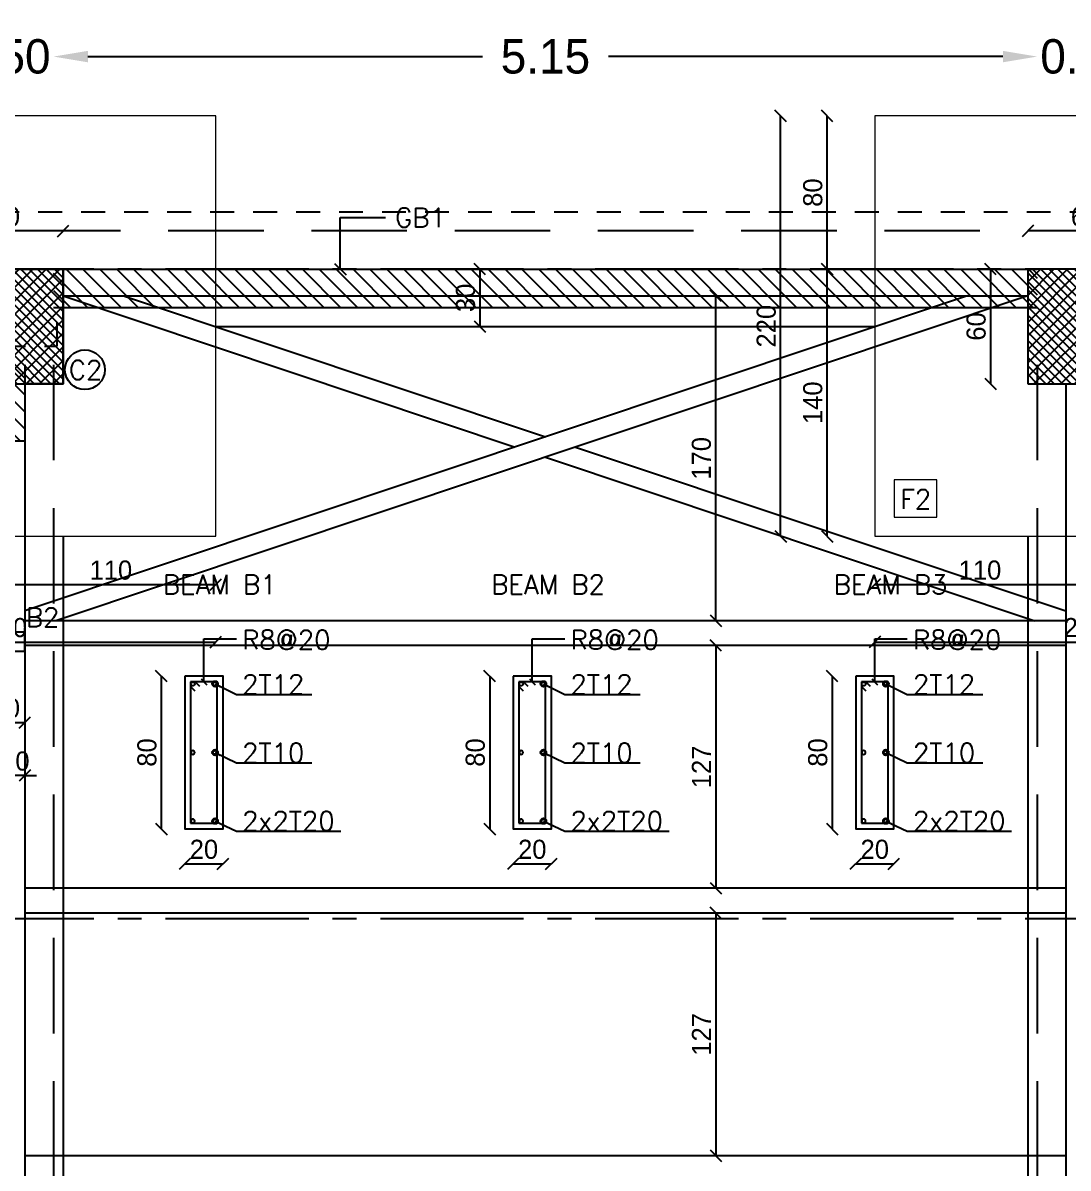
# Model space of a CAD drawing. Header units: metres. Extents: x -353217 to -351774, y -68080 to -67552.
# Drawn here: x -352352.12 to -352346.65, y -67870.42 to -67864.43 of the extents above; entities that cross this region are included whole.
import ezdxf

# ---------------------------------------------------------------- set-up
doc = ezdxf.new("R2010")
doc.units = ezdxf.units.M
doc.header["$MEASUREMENT"] = 0
doc.header["$PDMODE"] = 2
doc.header["$PDSIZE"] = -0.6
for name, pattern in [('CENTER2', [1.125, 0.75, -0.125, 0.125, -0.125]), ('DASHED', [0.75, 0.5, -0.25]), ('HIDDEN2', [0.1875, 0.125, -0.0625])]:
    doc.linetypes.add(name, pattern=pattern)
for name, color, linetype in [('A-dim', 4, 'Continuous'), ('A-HATCH', 9, 'Continuous'), ('A-walls', 5, 'Continuous'), ('axe', 9, 'HIDDEN2'), ('gate', 4, 'Continuous'), ('proj', 2, 'DASHED'), ('Str-Axes', 8, 'Continuous'), ('str-columns', 3, 'Continuous'), ('str-concrete', 2, 'Continuous'), ('str-frame', 1, 'Continuous'), ('str-ground-beams', 3, 'Continuous'), ('str-slab', 5, 'Continuous')]:
    doc.layers.add(name, color=color, linetype=linetype)
doc.layers.add('str-footings', color=5, linetype='Continuous', lineweight=5)
doc.styles.add('ROMANS', font='romans', dxfattribs={"height": 0.4})
doc.dimstyles.get("Standard").update_dxf_attribs({"dimtxt": 0.18, "dimasz": 0.18, "dimexe": 0.18, "dimexo": 0.0625, "dimgap": 0.09, "dimtad": 0, "dimzin": 0, "dimdsep": 46, "dimtxsty": 'Standard', "dimcen": 0.09, "dimse1": 1, "dimse2": 1, "dimadec": 0, "dimazin": 0, "dimtfac": 1, "dimtix": 1, "dimtofl": 0, "dimtmove": 0, "dimatfit": 3, "dimfxl": 1, "dimtolj": 1, "dimtzin": 0, "dimarcsym": 0})
doc.dimstyles.new('structure', dxfattribs={"dimtxt": 0.1, "dimasz": 0.06, "dimexe": 0.18, "dimexo": 1, "dimgap": 0.025, "dimtad": 1, "dimdec": 1, "dimlfac": 100, "dimrnd": 0.5, "dimdsep": 46, "dimtxsty": 'Standard', "dimblk1": 'OBLIQUE', "dimblk2": 'OBLIQUE', "dimsah": 1, "dimcen": 0.009, "dimse1": 1, "dimse2": 1, "dimclrd": 4, "dimclre": 9, "dimclrt": 1, "dimadec": 0, "dimazin": 0, "dimtfac": 0.066667, "dimtdec": 1, "dimtix": 1, "dimtmove": 2, "dimatfit": 3, "dimldrblk": 'OBLIQUE', "dimfxl": 0.18, "dimtolj": 1, "dimarcsym": 0})

# ---------------------------------------------------------------- blocks, each defined once
blk = doc.blocks.new('*D434')
at = {"layer": 'A-dim', "color": 0, "lineweight": -2, "transparency": 16777216}
for p, q in [((-352352.6419, -67864.6036), (-352352.8219, -67864.6036)), ((-352351.7819, -67864.6036), (-352351.6019, -67864.6036))]:
    blk.add_line(p, q, dxfattribs=at)
at = {"layer": 'A-dim', "color": 0, "transparency": 16777216}
for points in [[(-352352.6419, -67864.5736), (-352352.6419, -67864.6336), (-352352.4619, -67864.6036)], [(-352351.7819, -67864.5736), (-352351.7819, -67864.6336), (-352351.9619, -67864.6036)]]:
    blk.add_solid(points, dxfattribs=at)
at = {"layer": 'Defpoints', "color": 0, "transparency": 16777216}
for p in [(-352351.9619, -67864.6036), (-352352.4619, -67865.7164), (-352351.9619, -67865.7164)]:
    blk.add_point(p, dxfattribs=at)
at = {"layer": 'A-dim', "color": 0, "transparency": 16777216, "insert": (-352352.2119, -67864.6036), "char_height": 0.18, "attachment_point": 5}
blk.add_mtext('\\A1;0.50', dxfattribs=at)
blk = doc.blocks.new('*D435')
at = {"layer": 'A-dim', "color": 0, "lineweight": -2, "transparency": 16777216}
for p, q in [((-352351.7819, -67864.6036), (-352349.7169, -67864.6036)), ((-352346.9919, -67864.6036), (-352349.0569, -67864.6036))]:
    blk.add_line(p, q, dxfattribs=at)
at = {"layer": 'A-dim', "color": 0, "transparency": 16777216}
for points in [[(-352351.7819, -67864.5736), (-352351.7819, -67864.6336), (-352351.9619, -67864.6036)], [(-352346.9919, -67864.5736), (-352346.9919, -67864.6336), (-352346.8119, -67864.6036)]]:
    blk.add_solid(points, dxfattribs=at)
at = {"layer": 'Defpoints', "color": 0, "transparency": 16777216}
for p in [(-352346.8119, -67864.6036), (-352351.9619, -67865.7164), (-352346.8119, -67865.7164)]:
    blk.add_point(p, dxfattribs=at)
at = {"layer": 'A-dim', "color": 0, "transparency": 16777216, "insert": (-352349.3869, -67864.6036), "char_height": 0.18, "attachment_point": 5}
blk.add_mtext('\\A1;5.15', dxfattribs=at)
blk = doc.blocks.new('*D436')
at = {"layer": 'A-dim', "color": 0, "lineweight": -2, "transparency": 16777216}
for p, q in [((-352346.9919, -67864.6036), (-352347.1719, -67864.6036)), ((-352346.1319, -67864.6036), (-352345.9519, -67864.6036))]:
    blk.add_line(p, q, dxfattribs=at)
at = {"layer": 'A-dim', "color": 0, "transparency": 16777216}
for points in [[(-352346.9919, -67864.5736), (-352346.9919, -67864.6336), (-352346.8119, -67864.6036)], [(-352346.1319, -67864.5736), (-352346.1319, -67864.6336), (-352346.3119, -67864.6036)]]:
    blk.add_solid(points, dxfattribs=at)
at = {"layer": 'Defpoints', "color": 0, "transparency": 16777216}
for p in [(-352346.3119, -67864.6036), (-352346.8119, -67865.7164), (-352346.3119, -67865.7164)]:
    blk.add_point(p, dxfattribs=at)
at = {"layer": 'A-dim', "color": 0, "transparency": 16777216, "insert": (-352346.5619, -67864.6036), "char_height": 0.18, "attachment_point": 5}
blk.add_mtext('\\A1;0.50', dxfattribs=at)
blk = doc.blocks.new('_Oblique')
at = {"color": 0, "linetype": 'ByBlock', "lineweight": -2}
blk.add_line((-0.5, -0.5), (0.5, 0.5), dxfattribs=at)
blk = doc.blocks.new('*D523')
at = {"layer": 'Defpoints', "color": 0, "transparency": 16777216}
for p in [(-352347.9119, -67865.7164), (-352347.6619, -67865.7164), (-352347.6619, -67867.1146)]:
    blk.add_point(p, dxfattribs=at)
at = {"layer": 'str-footings', "color": 4, "lineweight": -2, "transparency": 16777216}
blk.add_line((-352347.9119, -67867.1146), (-352347.9119, -67865.7164), dxfattribs=at)
at = {"layer": 'str-footings', "color": 4, "lineweight": -2, "transparency": 16777216, "xscale": 0.06, "yscale": 0.06, "zscale": 0.06}
for p, rotation in [((-352347.9119, -67865.7164), 90), ((-352347.9119, -67867.1146), 270)]:
    blk.add_blockref('_Oblique', p, dxfattribs=dict(at, rotation=rotation))
at = {"layer": 'str-footings', "color": 1, "transparency": 16777216, "insert": (-352347.9869, -67866.4155), "char_height": 0.1, "attachment_point": 5, "rotation": 90}
blk.add_mtext('\\A1;140', dxfattribs=at)
blk = doc.blocks.new('*D525')
at = {"layer": 'Defpoints', "color": 0, "transparency": 16777216}
for p in [(-352347.9119, -67864.9146), (-352347.6619, -67864.9146), (-352347.6619, -67865.7164)]:
    blk.add_point(p, dxfattribs=at)
at = {"layer": 'str-footings', "color": 4, "lineweight": -2, "transparency": 16777216}
blk.add_line((-352347.9119, -67865.7164), (-352347.9119, -67864.9146), dxfattribs=at)
at = {"layer": 'str-footings', "color": 4, "lineweight": -2, "transparency": 16777216, "xscale": 0.06, "yscale": 0.06, "zscale": 0.06}
for p, rotation in [((-352347.9119, -67864.9146), 90), ((-352347.9119, -67865.7164), 270)]:
    blk.add_blockref('_Oblique', p, dxfattribs=dict(at, rotation=rotation))
at = {"layer": 'str-footings', "color": 1, "transparency": 16777216, "insert": (-352347.9869, -67865.3155), "char_height": 0.1, "attachment_point": 5, "rotation": 90}
blk.add_mtext('\\A1;80', dxfattribs=at)
blk = doc.blocks.new('*D526')
at = {"layer": 'Defpoints', "color": 0, "transparency": 16777216}
for p in [(-352347.6619, -67867.1146), (-352346.5619, -67867.1146), (-352346.5619, -67867.367)]:
    blk.add_point(p, dxfattribs=at)
at = {"layer": 'str-footings', "color": 4, "lineweight": -2, "transparency": 16777216}
blk.add_line((-352347.6619, -67867.367), (-352346.5619, -67867.367), dxfattribs=at)
at = {"layer": 'str-footings', "color": 4, "lineweight": -2, "transparency": 16777216, "xscale": 0.06, "yscale": 0.06, "zscale": 0.06, "rotation": 180}
blk.add_blockref('_Oblique', (-352347.6619, -67867.367), dxfattribs=at)
at = {"layer": 'str-footings', "color": 4, "lineweight": -2, "transparency": 16777216, "xscale": 0.06, "yscale": 0.06, "zscale": 0.06}
blk.add_blockref('_Oblique', (-352346.5619, -67867.367), dxfattribs=at)
at = {"layer": 'str-footings', "color": 1, "transparency": 16777216, "insert": (-352347.1119, -67867.292), "char_height": 0.1, "attachment_point": 5}
blk.add_mtext('\\A1;110', dxfattribs=at)
blk = doc.blocks.new('*D521')
at = {"layer": 'Defpoints', "color": 0, "transparency": 16777216}
for p in [(-352347.6619, -67867.1146), (-352345.4619, -67867.1146), (-352345.4619, -67867.6678)]:
    blk.add_point(p, dxfattribs=at)
at = {"layer": 'str-footings', "color": 4, "lineweight": -2, "transparency": 16777216}
blk.add_line((-352347.6619, -67867.6678), (-352345.4619, -67867.6678), dxfattribs=at)
at = {"layer": 'str-footings', "color": 4, "lineweight": -2, "transparency": 16777216, "xscale": 0.06, "yscale": 0.06, "zscale": 0.06, "rotation": 180}
blk.add_blockref('_Oblique', (-352347.6619, -67867.6678), dxfattribs=at)
at = {"layer": 'str-footings', "color": 4, "lineweight": -2, "transparency": 16777216, "xscale": 0.06, "yscale": 0.06, "zscale": 0.06}
blk.add_blockref('_Oblique', (-352345.4619, -67867.6678), dxfattribs=at)
at = {"layer": 'str-footings', "color": 1, "transparency": 16777216, "insert": (-352346.5619, -67867.5928), "char_height": 0.1, "attachment_point": 5}
blk.add_mtext('\\A1;220', dxfattribs=at)
blk = doc.blocks.new('*D522')
at = {"layer": 'Defpoints', "color": 0, "transparency": 16777216}
for p in [(-352348.1555, -67864.9146), (-352347.6619, -67864.9146), (-352347.6619, -67867.1146)]:
    blk.add_point(p, dxfattribs=at)
at = {"layer": 'str-footings', "color": 4, "lineweight": -2, "transparency": 16777216}
blk.add_line((-352348.1555, -67867.1146), (-352348.1555, -67864.9146), dxfattribs=at)
at = {"layer": 'str-footings', "color": 4, "lineweight": -2, "transparency": 16777216, "xscale": 0.06, "yscale": 0.06, "zscale": 0.06}
for p, rotation in [((-352348.1555, -67864.9146), 90), ((-352348.1555, -67867.1146), 270)]:
    blk.add_blockref('_Oblique', p, dxfattribs=dict(at, rotation=rotation))
at = {"layer": 'str-footings', "color": 1, "transparency": 16777216, "insert": (-352348.2305, -67866.0146), "char_height": 0.1, "attachment_point": 5, "rotation": 90}
blk.add_mtext('\\A1;220', dxfattribs=at)
blk = doc.blocks.new('*D595')
at = {"layer": 'Defpoints', "color": 0, "transparency": 16777216}
for p in [(-352349.73, -67865.7164), (-352349.73, -67866.0164), (-352349.73, -67866.0164)]:
    blk.add_point(p, dxfattribs=at)
at = {"layer": 'str-ground-beams', "color": 4, "lineweight": -2, "transparency": 16777216}
blk.add_line((-352349.73, -67865.7164), (-352349.73, -67866.0164), dxfattribs=at)
at = {"layer": 'str-ground-beams', "color": 4, "lineweight": -2, "transparency": 16777216, "xscale": 0.06, "yscale": 0.06, "zscale": 0.06}
for p, rotation in [((-352349.73, -67865.7164), 90), ((-352349.73, -67866.0164), 270)]:
    blk.add_blockref('_Oblique', p, dxfattribs=dict(at, rotation=rotation))
at = {"layer": 'str-ground-beams', "color": 1, "transparency": 16777216, "insert": (-352349.805, -67865.8664), "char_height": 0.1, "attachment_point": 5, "rotation": 90}
blk.add_mtext('\\A1;30', dxfattribs=at)
blk = doc.blocks.new('*D653')
at = {"layer": 'Defpoints', "color": 0, "transparency": 16777216}
for p in [(-352352.5119, -67865.5165), (-352352.5119, -67865.7164), (-352351.9119, -67865.7164)]:
    blk.add_point(p, dxfattribs=at)
at = {"layer": 'str-columns', "color": 4, "lineweight": -2, "transparency": 16777216}
blk.add_line((-352351.9119, -67865.5165), (-352352.5119, -67865.5165), dxfattribs=at)
at = {"layer": 'str-columns', "color": 4, "lineweight": -2, "transparency": 16777216, "xscale": 0.06, "yscale": 0.06, "zscale": 0.06, "rotation": 180}
blk.add_blockref('_Oblique', (-352352.5119, -67865.5165), dxfattribs=at)
at = {"layer": 'str-columns', "color": 4, "lineweight": -2, "transparency": 16777216, "xscale": 0.06, "yscale": 0.06, "zscale": 0.06}
blk.add_blockref('_Oblique', (-352351.9119, -67865.5165), dxfattribs=at)
at = {"layer": 'str-columns', "color": 1, "transparency": 16777216, "insert": (-352352.2119, -67865.4415), "char_height": 0.1, "attachment_point": 5}
blk.add_mtext('\\A1;60', dxfattribs=at)
blk = doc.blocks.new('*D643')
at = {"layer": 'Defpoints', "color": 0, "transparency": 16777216}
for p in [(-352346.8619, -67865.5165), (-352346.8619, -67865.7164), (-352346.2619, -67865.7164)]:
    blk.add_point(p, dxfattribs=at)
at = {"layer": 'str-columns', "color": 4, "lineweight": -2, "transparency": 16777216}
blk.add_line((-352346.2619, -67865.5165), (-352346.8619, -67865.5165), dxfattribs=at)
at = {"layer": 'str-columns', "color": 4, "lineweight": -2, "transparency": 16777216, "xscale": 0.06, "yscale": 0.06, "zscale": 0.06, "rotation": 180}
blk.add_blockref('_Oblique', (-352346.8619, -67865.5165), dxfattribs=at)
at = {"layer": 'str-columns', "color": 4, "lineweight": -2, "transparency": 16777216, "xscale": 0.06, "yscale": 0.06, "zscale": 0.06}
blk.add_blockref('_Oblique', (-352346.2619, -67865.5165), dxfattribs=at)
at = {"layer": 'str-columns', "color": 1, "transparency": 16777216, "insert": (-352346.5619, -67865.4415), "char_height": 0.1, "attachment_point": 5}
blk.add_mtext('\\A1;60', dxfattribs=at)
blk = doc.blocks.new('*D644')
at = {"layer": 'Defpoints', "color": 0, "transparency": 16777216}
for p in [(-352346.8619, -67865.7164), (-352347.0567, -67866.3164), (-352346.8619, -67866.3164)]:
    blk.add_point(p, dxfattribs=at)
at = {"layer": 'str-columns', "color": 4, "lineweight": -2, "transparency": 16777216}
blk.add_line((-352347.0567, -67865.7164), (-352347.0567, -67866.3164), dxfattribs=at)
at = {"layer": 'str-columns', "color": 4, "lineweight": -2, "transparency": 16777216, "xscale": 0.06, "yscale": 0.06, "zscale": 0.06}
for p, rotation in [((-352347.0567, -67865.7164), 90), ((-352347.0567, -67866.3164), 270)]:
    blk.add_blockref('_Oblique', p, dxfattribs=dict(at, rotation=rotation))
at = {"layer": 'str-columns', "color": 1, "transparency": 16777216, "insert": (-352347.1317, -67866.0164), "char_height": 0.1, "attachment_point": 5, "rotation": 90}
blk.add_mtext('\\A1;60', dxfattribs=at)
blk = doc.blocks.new('*D702')
at = {"layer": 'Defpoints', "color": 0, "transparency": 16777216}
for p in [(-352348.4951, -67867.6864), (-352348.4951, -67868.9564), (-352348.4951, -67868.9564)]:
    blk.add_point(p, dxfattribs=at)
at = {"layer": 'str-frame', "color": 4, "lineweight": -2, "transparency": 16777216}
blk.add_line((-352348.4951, -67867.6864), (-352348.4951, -67868.9564), dxfattribs=at)
at = {"layer": 'str-frame', "color": 4, "lineweight": -2, "transparency": 16777216, "xscale": 0.06, "yscale": 0.06, "zscale": 0.06}
for p, rotation in [((-352348.4951, -67867.6864), 90), ((-352348.4951, -67868.9564), 270)]:
    blk.add_blockref('_Oblique', p, dxfattribs=dict(at, rotation=rotation))
at = {"layer": 'str-frame', "color": 1, "transparency": 16777216, "insert": (-352348.5701, -67868.3214), "char_height": 0.1, "attachment_point": 5, "rotation": 90}
blk.add_mtext('\\A1;127', dxfattribs=at)
blk = doc.blocks.new('*D703')
at = {"layer": 'Defpoints', "color": 0, "transparency": 16777216}
for p in [(-352348.4951, -67869.0864), (-352348.4951, -67870.3564), (-352348.4951, -67870.3564)]:
    blk.add_point(p, dxfattribs=at)
at = {"layer": 'str-frame', "color": 4, "lineweight": -2, "transparency": 16777216}
blk.add_line((-352348.4951, -67869.0864), (-352348.4951, -67870.3564), dxfattribs=at)
at = {"layer": 'str-frame', "color": 4, "lineweight": -2, "transparency": 16777216, "xscale": 0.06, "yscale": 0.06, "zscale": 0.06}
for p, rotation in [((-352348.4951, -67869.0864), 90), ((-352348.4951, -67870.3564), 270)]:
    blk.add_blockref('_Oblique', p, dxfattribs=dict(at, rotation=rotation))
at = {"layer": 'str-frame', "color": 1, "transparency": 16777216, "insert": (-352348.5701, -67869.7214), "char_height": 0.1, "attachment_point": 5, "rotation": 90}
blk.add_mtext('\\A1;127', dxfattribs=at)
blk = doc.blocks.new('*D704')
at = {"layer": 'Defpoints', "color": 0, "transparency": 16777216}
for p in [(-352348.4951, -67865.8564), (-352348.4951, -67865.8564), (-352348.4951, -67867.5564)]:
    blk.add_point(p, dxfattribs=at)
at = {"layer": 'str-frame', "color": 4, "lineweight": -2, "transparency": 16777216}
blk.add_line((-352348.4951, -67867.5564), (-352348.4951, -67865.8564), dxfattribs=at)
at = {"layer": 'str-frame', "color": 4, "lineweight": -2, "transparency": 16777216, "xscale": 0.06, "yscale": 0.06, "zscale": 0.06}
for p, rotation in [((-352348.4951, -67865.8564), 90), ((-352348.4951, -67867.5564), 270)]:
    blk.add_blockref('_Oblique', p, dxfattribs=dict(at, rotation=rotation))
at = {"layer": 'str-frame', "color": 1, "transparency": 16777216, "insert": (-352348.5701, -67866.7064), "char_height": 0.1, "attachment_point": 5, "rotation": 90}
blk.add_mtext('\\A1;170', dxfattribs=at)
blk = doc.blocks.new('*D736')
at = {"layer": 'Defpoints', "color": 0, "transparency": 16777216}
for p in [(-352352.2119, -67867.1146), (-352351.1119, -67867.1146), (-352351.1119, -67867.367)]:
    blk.add_point(p, dxfattribs=at)
at = {"layer": 'str-footings', "color": 4, "lineweight": -2, "transparency": 16777216}
blk.add_line((-352352.2119, -67867.367), (-352351.1119, -67867.367), dxfattribs=at)
at = {"layer": 'str-footings', "color": 4, "lineweight": -2, "transparency": 16777216, "xscale": 0.06, "yscale": 0.06, "zscale": 0.06, "rotation": 180}
blk.add_blockref('_Oblique', (-352352.2119, -67867.367), dxfattribs=at)
at = {"layer": 'str-footings', "color": 4, "lineweight": -2, "transparency": 16777216, "xscale": 0.06, "yscale": 0.06, "zscale": 0.06}
blk.add_blockref('_Oblique', (-352351.1119, -67867.367), dxfattribs=at)
at = {"layer": 'str-footings', "color": 1, "transparency": 16777216, "insert": (-352351.6619, -67867.292), "char_height": 0.1, "attachment_point": 5}
blk.add_mtext('\\A1;110', dxfattribs=at)
blk = doc.blocks.new('*D739')
at = {"layer": 'Defpoints', "color": 0, "transparency": 16777216}
for p in [(-352353.3119, -67867.1146), (-352351.1119, -67867.1146), (-352351.1119, -67867.6678)]:
    blk.add_point(p, dxfattribs=at)
at = {"layer": 'str-footings', "color": 4, "lineweight": -2, "transparency": 16777216}
blk.add_line((-352353.3119, -67867.6678), (-352351.1119, -67867.6678), dxfattribs=at)
at = {"layer": 'str-footings', "color": 4, "lineweight": -2, "transparency": 16777216, "xscale": 0.06, "yscale": 0.06, "zscale": 0.06, "rotation": 180}
blk.add_blockref('_Oblique', (-352353.3119, -67867.6678), dxfattribs=at)
at = {"layer": 'str-footings', "color": 4, "lineweight": -2, "transparency": 16777216, "xscale": 0.06, "yscale": 0.06, "zscale": 0.06}
blk.add_blockref('_Oblique', (-352351.1119, -67867.6678), dxfattribs=at)
at = {"layer": 'str-footings', "color": 1, "transparency": 16777216, "insert": (-352352.2119, -67867.5928), "char_height": 0.1, "attachment_point": 5}
blk.add_mtext('\\A1;220', dxfattribs=at)
blk = doc.blocks.new('*D749')
at = {"layer": 'Defpoints', "color": 0, "transparency": 16777216}
for p in [(-352351.2747, -67867.8462), (-352351.3978, -67868.6462), (-352351.2747, -67868.6462)]:
    blk.add_point(p, dxfattribs=at)
at = {"layer": 'str-concrete', "color": 4, "lineweight": -2, "transparency": 16777216}
blk.add_line((-352351.3978, -67867.8462), (-352351.3978, -67868.6462), dxfattribs=at)
at = {"layer": 'str-concrete', "color": 4, "lineweight": -2, "transparency": 16777216, "xscale": 0.06, "yscale": 0.06, "zscale": 0.06}
for p, rotation in [((-352351.3978, -67867.8462), 90), ((-352351.3978, -67868.6462), 270)]:
    blk.add_blockref('_Oblique', p, dxfattribs=dict(at, rotation=rotation))
at = {"layer": 'str-concrete', "color": 1, "transparency": 16777216, "insert": (-352351.4728, -67868.2462), "char_height": 0.1, "attachment_point": 5, "rotation": 90}
blk.add_mtext('\\A1;80', dxfattribs=at)
blk = doc.blocks.new('*D750')
at = {"layer": 'Defpoints', "color": 0, "transparency": 16777216}
for p in [(-352351.2747, -67868.6462), (-352351.0747, -67868.6462), (-352351.0747, -67868.8284)]:
    blk.add_point(p, dxfattribs=at)
at = {"layer": 'str-concrete', "color": 4, "lineweight": -2, "transparency": 16777216}
blk.add_line((-352351.2747, -67868.8284), (-352351.0747, -67868.8284), dxfattribs=at)
at = {"layer": 'str-concrete', "color": 4, "lineweight": -2, "transparency": 16777216, "xscale": 0.06, "yscale": 0.06, "zscale": 0.06, "rotation": 180}
blk.add_blockref('_Oblique', (-352351.2747, -67868.8284), dxfattribs=at)
at = {"layer": 'str-concrete', "color": 4, "lineweight": -2, "transparency": 16777216, "xscale": 0.06, "yscale": 0.06, "zscale": 0.06}
blk.add_blockref('_Oblique', (-352351.0747, -67868.8284), dxfattribs=at)
at = {"layer": 'str-concrete', "color": 1, "transparency": 16777216, "insert": (-352351.1747, -67868.7534), "char_height": 0.1, "attachment_point": 5}
blk.add_mtext('\\A1;20', dxfattribs=at)
blk = doc.blocks.new('*D751')
at = {"layer": 'Defpoints', "color": 0, "transparency": 16777216}
for p in [(-352352.3119, -67868.0895), (-352352.1119, -67868.0895), (-352352.1119, -67868.0895)]:
    blk.add_point(p, dxfattribs=at)
at = {"layer": 'str-slab', "color": 4, "lineweight": -2, "transparency": 16777216}
blk.add_line((-352352.3119, -67868.0895), (-352352.1119, -67868.0895), dxfattribs=at)
at = {"layer": 'str-slab', "color": 4, "lineweight": -2, "transparency": 16777216, "xscale": 0.06, "yscale": 0.06, "zscale": 0.06, "rotation": 180}
blk.add_blockref('_Oblique', (-352352.3119, -67868.0895), dxfattribs=at)
at = {"layer": 'str-slab', "color": 4, "lineweight": -2, "transparency": 16777216, "xscale": 0.06, "yscale": 0.06, "zscale": 0.06}
blk.add_blockref('_Oblique', (-352352.1119, -67868.0895), dxfattribs=at)
at = {"layer": 'str-slab', "color": 1, "transparency": 16777216, "insert": (-352352.2119, -67868.0145), "char_height": 0.1, "attachment_point": 5}
blk.add_mtext('\\A1;20', dxfattribs=at)
blk = doc.blocks.new('*D752')
at = {"layer": 'Defpoints', "color": 0, "transparency": 16777216}
for p in [(-352352.2119, -67868.3665), (-352352.2119, -67868.3665), (-352352.1119, -67868.3665)]:
    blk.add_point(p, dxfattribs=at)
at = {"layer": 'str-slab', "color": 4, "lineweight": -2, "transparency": 16777216}
for p, q in [((-352352.2119, -67868.3665), (-352352.2719, -67868.3665)), ((-352352.1119, -67868.3665), (-352352.2119, -67868.3665)), ((-352352.1119, -67868.3665), (-352352.0519, -67868.3665))]:
    blk.add_line(p, q, dxfattribs=at)
at = {"layer": 'str-slab', "color": 4, "lineweight": -2, "transparency": 16777216, "xscale": 0.06, "yscale": 0.06, "zscale": 0.06}
blk.add_blockref('_Oblique', (-352352.2119, -67868.3665), dxfattribs=at)
at = {"layer": 'str-slab', "color": 4, "lineweight": -2, "transparency": 16777216, "xscale": 0.06, "yscale": 0.06, "zscale": 0.06, "rotation": 180}
blk.add_blockref('_Oblique', (-352352.1119, -67868.3665), dxfattribs=at)
at = {"layer": 'str-slab', "color": 1, "transparency": 16777216, "insert": (-352352.1619, -67868.2915), "char_height": 0.1, "attachment_point": 5}
blk.add_mtext('\\A1;10', dxfattribs=at)
blk = doc.blocks.new('*D754')
at = {"layer": 'Defpoints', "color": 0, "transparency": 16777216}
for p in [(-352349.5558, -67867.8462), (-352349.6788, -67868.6462), (-352349.5558, -67868.6462)]:
    blk.add_point(p, dxfattribs=at)
at = {"layer": 'str-concrete', "color": 4, "lineweight": -2, "transparency": 16777216}
blk.add_line((-352349.6788, -67867.8462), (-352349.6788, -67868.6462), dxfattribs=at)
at = {"layer": 'str-concrete', "color": 4, "lineweight": -2, "transparency": 16777216, "xscale": 0.06, "yscale": 0.06, "zscale": 0.06}
for p, rotation in [((-352349.6788, -67867.8462), 90), ((-352349.6788, -67868.6462), 270)]:
    blk.add_blockref('_Oblique', p, dxfattribs=dict(at, rotation=rotation))
at = {"layer": 'str-concrete', "color": 1, "transparency": 16777216, "insert": (-352349.7538, -67868.2462), "char_height": 0.1, "attachment_point": 5, "rotation": 90}
blk.add_mtext('\\A1;80', dxfattribs=at)
blk = doc.blocks.new('*D755')
at = {"layer": 'Defpoints', "color": 0, "transparency": 16777216}
for p in [(-352349.5558, -67868.6462), (-352349.3558, -67868.6462), (-352349.3558, -67868.8284)]:
    blk.add_point(p, dxfattribs=at)
at = {"layer": 'str-concrete', "color": 4, "lineweight": -2, "transparency": 16777216}
blk.add_line((-352349.5558, -67868.8284), (-352349.3558, -67868.8284), dxfattribs=at)
at = {"layer": 'str-concrete', "color": 4, "lineweight": -2, "transparency": 16777216, "xscale": 0.06, "yscale": 0.06, "zscale": 0.06, "rotation": 180}
blk.add_blockref('_Oblique', (-352349.5558, -67868.8284), dxfattribs=at)
at = {"layer": 'str-concrete', "color": 4, "lineweight": -2, "transparency": 16777216, "xscale": 0.06, "yscale": 0.06, "zscale": 0.06}
blk.add_blockref('_Oblique', (-352349.3558, -67868.8284), dxfattribs=at)
at = {"layer": 'str-concrete', "color": 1, "transparency": 16777216, "insert": (-352349.4558, -67868.7534), "char_height": 0.1, "attachment_point": 5}
blk.add_mtext('\\A1;20', dxfattribs=at)
blk = doc.blocks.new('*D756')
at = {"layer": 'Defpoints', "color": 0, "transparency": 16777216}
for p in [(-352347.7627, -67867.8462), (-352347.8858, -67868.6462), (-352347.7627, -67868.6462)]:
    blk.add_point(p, dxfattribs=at)
at = {"layer": 'str-concrete', "color": 4, "lineweight": -2, "transparency": 16777216}
blk.add_line((-352347.8858, -67867.8462), (-352347.8858, -67868.6462), dxfattribs=at)
at = {"layer": 'str-concrete', "color": 4, "lineweight": -2, "transparency": 16777216, "xscale": 0.06, "yscale": 0.06, "zscale": 0.06}
for p, rotation in [((-352347.8858, -67867.8462), 90), ((-352347.8858, -67868.6462), 270)]:
    blk.add_blockref('_Oblique', p, dxfattribs=dict(at, rotation=rotation))
at = {"layer": 'str-concrete', "color": 1, "transparency": 16777216, "insert": (-352347.9608, -67868.2462), "char_height": 0.1, "attachment_point": 5, "rotation": 90}
blk.add_mtext('\\A1;80', dxfattribs=at)
blk = doc.blocks.new('*D757')
at = {"layer": 'Defpoints', "color": 0, "transparency": 16777216}
for p in [(-352347.7627, -67868.6462), (-352347.5627, -67868.6462), (-352347.5627, -67868.8284)]:
    blk.add_point(p, dxfattribs=at)
at = {"layer": 'str-concrete', "color": 4, "lineweight": -2, "transparency": 16777216}
blk.add_line((-352347.7627, -67868.8284), (-352347.5627, -67868.8284), dxfattribs=at)
at = {"layer": 'str-concrete', "color": 4, "lineweight": -2, "transparency": 16777216, "xscale": 0.06, "yscale": 0.06, "zscale": 0.06, "rotation": 180}
blk.add_blockref('_Oblique', (-352347.7627, -67868.8284), dxfattribs=at)
at = {"layer": 'str-concrete', "color": 4, "lineweight": -2, "transparency": 16777216, "xscale": 0.06, "yscale": 0.06, "zscale": 0.06}
blk.add_blockref('_Oblique', (-352347.5627, -67868.8284), dxfattribs=at)
at = {"layer": 'str-concrete', "color": 1, "transparency": 16777216, "insert": (-352347.6627, -67868.7534), "char_height": 0.1, "attachment_point": 5}
blk.add_mtext('\\A1;20', dxfattribs=at)

msp = doc.modelspace()

# ---------------------------------------------------------------- hatches: boundary and pattern name
at = {"layer": 'A-HATCH'}
h = msp.add_hatch(dxfattribs=at)
h.set_pattern_fill('LINE', color=256, scale=0.25, angle=315, style=0)
h.set_pattern_definition([(315, (-352352.461867, -67866.316397), (0.0220971, 0.0220971), [])])
h.paths.add_polyline_path([(-352351.9118675, -67865.7163974), (-352352.5118675, -67865.7163974), (-352352.5118675, -67866.3163974), (-352351.9118675, -67866.3163974)])
h = msp.add_hatch(dxfattribs=at)
h.set_pattern_fill('LINE', color=256, scale=0.5, angle=315, style=0)
h.set_pattern_definition([(315, (-352351.96187, -67865.9164), (0.0441942, 0.0441942), [])])
h.paths.add_polyline_path([(-352346.8118675, -67865.7163974), (-352351.9618675, -67865.7163974), (-352351.9618675, -67865.9163974), (-352346.8118675, -67865.9163974)])
h = msp.add_hatch(dxfattribs=at)
h.set_pattern_fill('LINE', color=256, scale=0.25, angle=315, style=0)
h.set_pattern_definition([(315, (-352346.811867, -67866.316397), (0.0220971, 0.0220971), [])])
h.paths.add_polyline_path([(-352346.2618675, -67865.7163974), (-352346.8618675, -67865.7163974), (-352346.8618675, -67866.3163974), (-352346.2618675, -67866.3163974)])
h = msp.add_hatch(dxfattribs=at)
h.set_pattern_fill('LINE', color=256, scale=0.5, angle=315, style=0)
h.set_pattern_definition([(315, (-352352.31187, -67866.6164), (0.044194, 0.044194), [])])
h.paths.add_polyline_path([(-352352.1118675, -67866.2163974), (-352352.3118675, -67866.2163974), (-352352.3118675, -67866.6163974), (-352352.1118675, -67866.6163974)])
at = {"layer": 'str-columns'}
h = msp.add_hatch(dxfattribs=at)
h.set_pattern_fill('ANSI31', color=8, scale=0.4)
h.set_pattern_definition([(45, (-22.6, 0), (-0.035355339059, 0.035355339059), [])])
h.paths.add_polyline_path([(-352352.5118675, -67866.3163974), (-352351.9118675, -67866.3163974), (-352351.9118675, -67865.7163974), (-352352.5118675, -67865.7163974)])
h = msp.add_hatch(dxfattribs=at)
h.set_pattern_fill('ANSI31', color=8, scale=0.4)
h.set_pattern_definition([(45, (0, 0), (-0.035355339059, 0.035355339059), [])])
h.paths.add_polyline_path([(-352346.8618675, -67866.3163974), (-352346.2618675, -67866.3163974), (-352346.2618675, -67865.7163974), (-352346.8618675, -67865.7163974)])

# ---------------------------------------------------------------- linework, layer by layer
at = {"layer": 'A-walls'}
for p, q in [((-352352.1118675, -67866.2163974), (-352352.1118675, -67866.6163974)), ((-352352.1118675, -67866.6163974), (-352352.3118675, -67866.6163974))]:
    msp.add_line(p, q, dxfattribs=at)
for points in [[(-352351.9618675, -67865.7163974), (-352346.8118675, -67865.7163974)], [(-352351.9618675, -67865.9163974), (-352346.8118675, -67865.9163974)]]:
    msp.add_lwpolyline(points, dxfattribs=at)
at = {"layer": 'axe'}
msp.add_lwpolyline([(-352365.7270583, -67864.0542222), (-352359.9170014, -67865.4163974), (-352335.63895, -67865.4163974), (-352300.2714271, -67857.1244366)], dxfattribs=at)
at = {"layer": 'gate'}
for points in [[(-352352.1118675, -67866.6163974), (-352352.1118675, -67867.6163974)], [(-352352.1118675, -67867.7163974), (-352352.1118675, -67870.9663974)]]:
    msp.add_lwpolyline(points, dxfattribs=at)
msp.add_lwpolyline([(-352352.3118675, -67867.6163974), (-352352.3118675, -67867.7163974), (-352352.1118675, -67867.7163974), (-352352.1118675, -67867.6163974)], close=True, dxfattribs=at)
at = {"layer": 'proj'}
for p, q in [((-352351.9618675, -67866.2163974), (-352351.9618675, -67880.2163974)), ((-352346.8118675, -67866.2163974), (-352346.8118675, -67880.2163974))]:
    msp.add_line(p, q, dxfattribs=at)
msp.add_lwpolyline([(-352358.3118675, -67880.9163974), (-352317.8618675, -67880.9163974), (-352317.8618675, -67865.5163974), (-352358.3118675, -67865.5163974)], close=True, dxfattribs=at)
at = {"layer": 'Str-Axes', "linetype": 'CENTER2'}
for p, q in [((-352314.6259956, -67865.7163974), (-352359.995448, -67865.7163974)), ((-352314.6259956, -67869.1163974), (-352359.995448, -67869.1163974))]:
    msp.add_line(p, q, dxfattribs=at)
at = {"layer": 'str-columns'}
for points in [[(-352352.5118675, -67866.3163974), (-352351.9118675, -67866.3163974), (-352351.9118675, -67865.7163974), (-352352.5118675, -67865.7163974)], [(-352346.8618675, -67866.3163974), (-352346.2618675, -67866.3163974), (-352346.2618675, -67865.7163974), (-352346.8618675, -67865.7163974)]]:
    msp.add_lwpolyline(points, close=True, dxfattribs=at)
at = {"layer": 'str-columns', "color": 1}
msp.add_circle((-352351.7981493, -67866.2427297), 0.1041644, dxfattribs=at)
at = {"layer": 'str-footings'}
for points in [[(-352353.3118675, -67867.1146079), (-352351.1118675, -67867.1146079), (-352351.1118675, -67864.9146079), (-352353.3118675, -67864.9146079)], [(-352347.6618675, -67867.1146079), (-352345.4618675, -67867.1146079), (-352345.4618675, -67864.9146079), (-352347.6618675, -67864.9146079)]]:
    msp.add_lwpolyline(points, close=True, dxfattribs=at)
at = {"layer": 'str-footings', "color": 2}
msp.add_lwpolyline([(-352347.3373835, -67866.8184701), (-352347.5618675, -67866.8184701), (-352347.5618675, -67867.0146079), (-352347.3373835, -67867.0146079)], close=True, dxfattribs=at)
at = {"layer": 'str-frame'}
for p, q in [((-352351.9118675, -67865.7163974), (-352346.8618675, -67865.7163974)), ((-352347.1774086, -67865.8563974), (-352352.1118675, -67867.5051952)), ((-352346.8618675, -67865.8563974), (-352351.9495622, -67867.5563974)), ((-352351.9118675, -67865.8563974), (-352346.8618675, -67865.8563974)), ((-352351.9118675, -67865.8563974), (-352349.5446381, -67866.6473823)), ((-352351.5963263, -67865.8563974), (-352349.3868675, -67866.5946649)), ((-352352.1118675, -67866.3163974), (-352352.1118675, -67880.1163974)), ((-352346.6618675, -67866.3163974), (-352346.6618675, -67880.1163974)), ((-352349.2290969, -67866.6473823), (-352346.6618675, -67867.5051952)), ((-352349.3868675, -67866.7000997), (-352346.8241727, -67867.5563974)), ((-352346.6618675, -67867.5563974), (-352352.1118675, -67867.5563974)), ((-352346.6618675, -67867.6863974), (-352352.1118675, -67867.6863974)), ((-352346.6618675, -67868.9563974), (-352352.1118675, -67868.9563974)), ((-352346.6618675, -67869.0863974), (-352352.1118675, -67869.0863974)), ((-352346.6618675, -67870.3563974), (-352352.1118675, -67870.3563974))]:
    msp.add_line(p, q, dxfattribs=at)
at = {"layer": 'str-ground-beams'}
for p, q in [((-352351.1118675, -67865.7163974), (-352347.6618675, -67865.7163974)), ((-352351.1118675, -67866.0163974), (-352347.6618675, -67866.0163974)), ((-352351.9118675, -67867.1146079), (-352351.9118675, -67879.3146079)), ((-352346.8618675, -67867.1146079), (-352346.8618675, -67879.3146079))]:
    msp.add_line(p, q, dxfattribs=at)
at = {"layer": 'str-slab', "color": 1}
for p, q in [((-352351.2446994, -67867.8762105), (-352351.2446994, -67868.6162105)), ((-352351.1046994, -67867.8762105), (-352351.2446994, -67867.8762105)), ((-352351.1962, -67867.9012274), (-352351.2207683, -67867.8763242)), ((-352351.1046994, -67868.6162105), (-352351.1046994, -67867.8762105)), ((-352349.5257682, -67867.8762105), (-352349.5257682, -67868.6162105)), ((-352349.3857682, -67867.8762105), (-352349.5257682, -67867.8762105)), ((-352349.4772688, -67867.9012274), (-352349.5018371, -67867.8763242)), ((-352349.3857682, -67868.6162105), (-352349.3857682, -67867.8762105)), ((-352347.7327458, -67867.8762105), (-352347.7327458, -67868.6162105)), ((-352347.5927458, -67867.8762105), (-352347.7327458, -67867.8762105)), ((-352347.6842463, -67867.9012274), (-352347.7088147, -67867.8763242)), ((-352347.5927458, -67868.6162105), (-352347.5927458, -67867.8762105)), ((-352351.2199633, -67867.924878), (-352351.2446994, -67867.9001419)), ((-352349.5010321, -67867.924878), (-352349.5257682, -67867.9001419)), ((-352347.7080096, -67867.924878), (-352347.7327458, -67867.9001419)), ((-352351.2446994, -67868.6162105), (-352351.1046994, -67868.6162105)), ((-352349.5257682, -67868.6162105), (-352349.3857682, -67868.6162105)), ((-352347.7327458, -67868.6162105), (-352347.5927458, -67868.6162105))]:
    msp.add_line(p, q, dxfattribs=at)
at = {"layer": 'str-slab'}
for points in [[(-352352.1118675, -67866.3163974), (-352352.1118675, -67873.1663974), (-352358.1118675, -67873.1663974), (-352358.1118675, -67865.7163974), (-352352.1118675, -67865.7163974)], [(-352352.1118675, -67865.7163974), (-352351.9118675, -67865.7163974), (-352351.9118675, -67866.3163974), (-352352.1118675, -67866.3163974)]]:
    msp.add_lwpolyline(points, dxfattribs=at)
at = {"layer": 'str-slab', "color": 1, "linetype": 'HIDDEN2'}
msp.add_lwpolyline([(-352358.0845307, -67865.9691188), (-352358.0845307, -67866.1191188), (-352351.9434377, -67866.1191188), (-352351.9434377, -67865.9691188)], dxfattribs=at)
at = {"layer": 'str-slab', "color": 2}
for points in [[(-352351.2746994, -67867.8462105), (-352351.2746994, -67868.6462105), (-352351.0746994, -67868.6462105), (-352351.0746994, -67867.8462105), (-352351.2746994, -67867.8462105)], [(-352349.5557682, -67867.8462105), (-352349.5557682, -67868.6462105), (-352349.3557682, -67868.6462105), (-352349.3557682, -67867.8462105), (-352349.5557682, -67867.8462105)], [(-352347.7627458, -67867.8462105), (-352347.7627458, -67868.6462105), (-352347.5627458, -67868.6462105), (-352347.5627458, -67867.8462105), (-352347.7627458, -67867.8462105)]]:
    msp.add_lwpolyline(points, dxfattribs=at)
at = {"layer": 'str-slab'}
for points in [[(-352351.2428658, -67867.8874238, -1), (-352351.2228658, -67867.8874238, -1)], [(-352351.106533, -67867.8874238, 1), (-352351.126533, -67867.8874238, 1)], [(-352349.5239346, -67867.8874238, -1), (-352349.5039346, -67867.8874238, -1)], [(-352349.3876018, -67867.8874238, 1), (-352349.4076018, -67867.8874238, 1)], [(-352347.7309122, -67867.8874238, -1), (-352347.7109122, -67867.8874238, -1)], [(-352347.5945794, -67867.8874238, 1), (-352347.6145794, -67867.8874238, 1)], [(-352351.2428658, -67868.2462105, 1), (-352351.2228658, -67868.2462105, 1)], [(-352351.106533, -67868.2462105, -1), (-352351.126533, -67868.2462105, -1)], [(-352349.5239346, -67868.2462105, 1), (-352349.5039346, -67868.2462105, 1)], [(-352349.3876018, -67868.2462105, -1), (-352349.4076018, -67868.2462105, -1)], [(-352347.7309122, -67868.2462105, 1), (-352347.7109122, -67868.2462105, 1)], [(-352347.5945794, -67868.2462105, -1), (-352347.6145794, -67868.2462105, -1)], [(-352351.2428658, -67868.6049972, 1), (-352351.2228658, -67868.6049972, 1)], [(-352351.106533, -67868.6049972, -1), (-352351.126533, -67868.6049972, -1)], [(-352349.5239346, -67868.6049972, 1), (-352349.5039346, -67868.6049972, 1)], [(-352349.3876018, -67868.6049972, -1), (-352349.4076018, -67868.6049972, -1)], [(-352347.7309122, -67868.6049972, 1), (-352347.7109122, -67868.6049972, 1)], [(-352347.5945794, -67868.6049972, -1), (-352347.6145794, -67868.6049972, -1)]]:
    msp.add_lwpolyline(points, format="xyb", close=True, dxfattribs=at)

# ---------------------------------------------------------------- texts
at = {"layer": 'str-columns', "color": 1, "insert": (-352351.882066, -67866.1940139), "char_height": 0.1, "attachment_point": 1, "style": 'ROMANS'}
msp.add_mtext('C2', dxfattribs=at)
at = {"layer": 'str-footings', "color": 1, "style": 'ROMANS'}
msp.add_text('F2', height=0.1, dxfattribs=at).set_placement((-352347.5300277, -67866.9701818))
at = {"layer": 'str-ground-beams', "color": 1, "insert": (-352350.1739961, -67865.3964485), "char_height": 0.1, "attachment_point": 1, "style": 'ROMANS'}
msp.add_mtext('GB1', dxfattribs=at)
at = {"layer": 'str-slab', "color": 1, "char_height": 0.1, "style": 'ROMANS'}
for s, insert, attachment_point in [('BEAM B1', (-352351.3900118, -67867.3669823), 4), ('BEAM B2', (-352349.6710806, -67867.3669823), 4), ('BEAM B3', (-352347.8780582, -67867.3669823), 4), ('BEAM B2', (-352352.5271835, -67867.4885848), 1), ('R8@20', (-352350.9747179, -67867.6561128), 4), ('R8@20', (-352349.2557867, -67867.6561128), 4), ('R8@20', (-352347.4627643, -67867.6561128), 4), ('2T12', (-352350.9747179, -67867.8889276), 4), ('2T12', (-352349.2557867, -67867.8889276), 4), ('2T12', (-352347.4627643, -67867.8889276), 4), ('2T10', (-352350.9747179, -67868.2477143), 4), ('2T10', (-352349.2557867, -67868.2477143), 4), ('2T10', (-352347.4627643, -67868.2477143), 4), ('2x2T20', (-352350.9747179, -67868.6045997), 4), ('2x2T20', (-352349.2557867, -67868.6045997), 4), ('2x2T20', (-352347.4627643, -67868.6045997), 4)]:
    msp.add_mtext(s, dxfattribs=dict(at, insert=insert, attachment_point=attachment_point))

# ---------------------------------------------------------------- dimensions: what is measured, and where the dimension line sits
at = {"layer": 'A-dim'}
for base, p1, p2, picture, middle in [((-352351.9618675, -67864.6035901), (-352352.4618675, -67865.7163974), (-352351.9618675, -67865.7163974), '*D434', (-352352.2118675, -67864.6035901)), ((-352346.8118675, -67864.6035901), (-352351.9618675, -67865.7163974), (-352346.8118675, -67865.7163974), '*D435', (-352349.3868675, -67864.6035901)), ((-352346.3118675, -67864.6035901), (-352346.8118675, -67865.7163974), (-352346.3118675, -67865.7163974), '*D436', (-352346.5618675, -67864.6035901))]:
    dim = msp.add_linear_dim(base=base, p1=p1, p2=p2, dimstyle='Standard', override={"dimtmove": 1, "dimfxl": 0.5}, dxfattribs=at)
    dim.commit()
    dim.dimension.update_dxf_attribs({"geometry": picture, "text_midpoint": middle})
at = {"layer": 'str-columns'}
for p1, p2, distance, picture, middle in [((-352351.9118675, -67865.7163974), (-352352.5118675, -67865.7163974), -0.1999267, '*D653', (-352352.2118675, -67865.4414706)), ((-352346.2618675, -67865.7163974), (-352346.8618675, -67865.7163974), -0.1999267, '*D643', (-352346.5618675, -67865.4414706)), ((-352346.8618675, -67865.7163974), (-352346.8618675, -67866.3163974), -0.1948673, '*D644', (-352347.1317348, -67866.0163974))]:
    dim = msp.add_aligned_dim(p1=p1, p2=p2, distance=distance, dimstyle='structure', dxfattribs=at)
    dim.commit()
    dim.dimension.update_dxf_attribs({"geometry": picture, "text_midpoint": middle})
at = {"layer": 'str-concrete'}
for p1, p2, distance, picture, middle in [((-352351.2746994, -67867.8462105), (-352351.2746994, -67868.6462105), -0.1230668, '*D749', (-352351.4727663, -67868.2462105)), ((-352349.5557682, -67867.8462105), (-352349.5557682, -67868.6462105), -0.1230668, '*D754', (-352349.7538351, -67868.2462105)), ((-352347.7627458, -67867.8462105), (-352347.7627458, -67868.6462105), -0.1230668, '*D756', (-352347.9608126, -67868.2462105)), ((-352351.2746994, -67868.6462105), (-352351.0746994, -67868.6462105), -0.1821854, '*D750', (-352351.1746994, -67868.7533959)), ((-352349.5557682, -67868.6462105), (-352349.3557682, -67868.6462105), -0.1821854, '*D755', (-352349.4557682, -67868.7533959)), ((-352347.7627458, -67868.6462105), (-352347.5627458, -67868.6462105), -0.1821854, '*D757', (-352347.6627458, -67868.7533959))]:
    dim = msp.add_aligned_dim(p1=p1, p2=p2, distance=distance, dimstyle='structure', dxfattribs=at)
    dim.commit()
    dim.dimension.update_dxf_attribs({"geometry": picture, "text_midpoint": middle})
at = {"layer": 'str-footings'}
for p1, p2, distance, picture, middle in [((-352347.6618675, -67867.1146079), (-352347.6618675, -67864.9146079), 0.4936417, '*D522', (-352348.2305092, -67866.0146079)), ((-352347.6618675, -67865.7163974), (-352347.6618675, -67864.9146079), 0.25, '*D525', (-352347.9868675, -67865.3155026)), ((-352347.6618675, -67867.1146079), (-352347.6618675, -67865.7163974), 0.25, '*D523', (-352347.9868675, -67866.4155026)), ((-352353.3118675, -67867.1146079), (-352351.1118675, -67867.1146079), -0.5531961, '*D739', (-352352.2118675, -67867.592804)), ((-352352.2118675, -67867.1146079), (-352351.1118675, -67867.1146079), -0.2523527, '*D736', (-352351.6618675, -67867.2919606)), ((-352347.6618675, -67867.1146079), (-352346.5618675, -67867.1146079), -0.2523527, '*D526', (-352347.1118675, -67867.2919606)), ((-352347.6618675, -67867.1146079), (-352345.4618675, -67867.1146079), -0.5531961, '*D521', (-352346.5618675, -67867.592804))]:
    dim = msp.add_aligned_dim(p1=p1, p2=p2, distance=distance, dimstyle='structure', dxfattribs=at)
    dim.commit()
    dim.dimension.update_dxf_attribs({"geometry": picture, "text_midpoint": middle})
at = {"layer": 'str-frame'}
for p1, p2, picture, middle in [((-352348.4950684, -67867.5563974), (-352348.4950684, -67865.8563974), '*D704', (-352348.5700684, -67866.7063974)), ((-352348.4950684, -67867.6863974), (-352348.4950684, -67868.9563974), '*D702', (-352348.5700684, -67868.3213974)), ((-352348.4950684, -67869.0863974), (-352348.4950684, -67870.3563974), '*D703', (-352348.5700684, -67869.7213974))]:
    dim = msp.add_aligned_dim(p1=p1, p2=p2, distance=0, dimstyle='structure', dxfattribs=at)
    dim.commit()
    dim.dimension.update_dxf_attribs({"geometry": picture, "text_midpoint": middle})
at = {"layer": 'str-ground-beams'}
dim = msp.add_aligned_dim(p1=(-352349.7300199, -67865.7163974), p2=(-352349.7300199, -67866.0163974), distance=0, dimstyle='structure', dxfattribs=at)
dim.commit()
dim.dimension.update_dxf_attribs({"geometry": '*D595', "text_midpoint": (-352349.8050199, -67865.8663974)})
at = {"layer": 'str-slab'}
for p1, p2, picture, middle in [((-352352.3118675, -67868.0894567), (-352352.1118675, -67868.0894567), '*D751', (-352352.2118675, -67868.0144567)), ((-352352.1118675, -67868.3665138), (-352352.2118675, -67868.3665138), '*D752', (-352352.1618675, -67868.2915138))]:
    dim = msp.add_aligned_dim(p1=p1, p2=p2, distance=0, dimstyle='structure', dxfattribs=at)
    dim.commit()
    dim.dimension.update_dxf_attribs({"geometry": picture, "text_midpoint": middle})

# ---------------------------------------------------------------- leaders
at = {"layer": 'str-concrete'}
for points, override in [([(-352351.1746994, -67867.8762105), (-352351.1746994, -67867.6505977), (-352351.0050154, -67867.6505977)], {"dimasz": 0.03, "dimgap": 0.025, "dimtad": 0}), ([(-352349.4557682, -67867.8762105), (-352349.4557682, -67867.6505977), (-352349.2860842, -67867.6505977)], {"dimasz": 0.03, "dimgap": 0.025, "dimtad": 0}), ([(-352347.6627458, -67867.8762105), (-352347.6627458, -67867.6505977), (-352347.4930618, -67867.6505977)], {"dimasz": 0.03, "dimgap": 0.025, "dimtad": 0}), ([(-352351.116533, -67867.8874238), (-352351.0050154, -67867.9421307), (-352350.6098257, -67867.9421307)], {"dimasz": 0.03, "dimldrblk": 'Origin'}), ([(-352349.3976018, -67867.8874238), (-352349.2860842, -67867.9421307), (-352348.8908945, -67867.9421307)], {"dimasz": 0.03, "dimldrblk": 'Origin'}), ([(-352347.6045794, -67867.8874238), (-352347.4930618, -67867.9421307), (-352347.097872, -67867.9421307)], {"dimasz": 0.03, "dimldrblk": 'Origin'}), ([(-352351.116533, -67868.2462105), (-352351.0050154, -67868.3009174), (-352350.6098257, -67868.3009174)], {"dimasz": 0.03, "dimldrblk": 'Origin'}), ([(-352349.3976018, -67868.2462105), (-352349.2860842, -67868.3009174), (-352348.8908945, -67868.3009174)], {"dimasz": 0.03, "dimldrblk": 'Origin'}), ([(-352347.6045794, -67868.2462105), (-352347.4930618, -67868.3009174), (-352347.097872, -67868.3009174)], {"dimasz": 0.03, "dimldrblk": 'Origin'}), ([(-352351.116533, -67868.6049972), (-352351.0050154, -67868.6578028), (-352350.4581214, -67868.6578028)], {"dimasz": 0.03, "dimldrblk": 'Origin'}), ([(-352349.3976018, -67868.6049972), (-352349.2860842, -67868.6578028), (-352348.7391902, -67868.6578028)], {"dimasz": 0.03, "dimldrblk": 'Origin'}), ([(-352347.6045794, -67868.6049972), (-352347.4930618, -67868.6578028), (-352346.9461678, -67868.6578028)], {"dimasz": 0.03, "dimldrblk": 'Origin'})]:
    msp.add_leader(points, dimstyle='structure', override=override, dxfattribs=at)
at = {"layer": 'str-ground-beams'}
msp.add_leader([(-352350.4606533, -67865.7163974), (-352350.4606533, -67865.4464485), (-352350.2239961, -67865.4464485)], dimstyle='structure', override={"dimgap": 0.025, "dimtad": 0}, dxfattribs=at)

doc.saveas('drawing.dxf')
